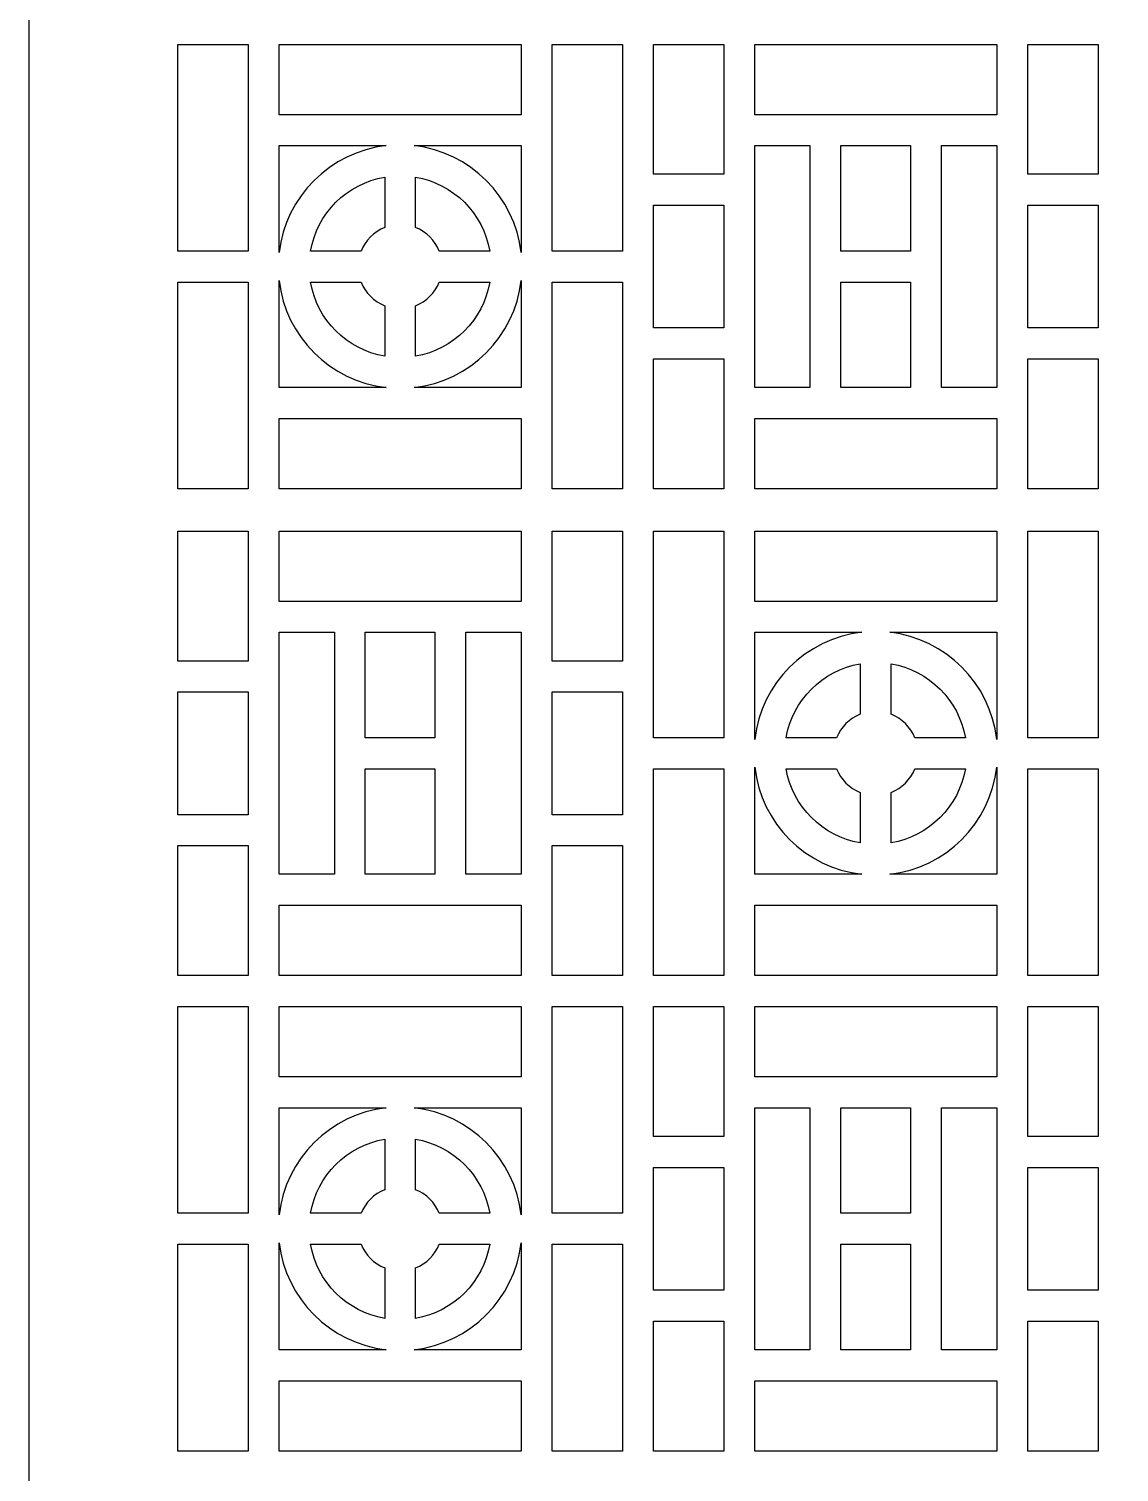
# Model space of a CAD drawing. Header units: centimetres. Extents: x -27.5 to -15.8, y -2.4 to 9.5.
# Drawn here: x -27.5 to -24.695, y 0.447 to 4.161 of the extents above; entities that cross this region are included whole.
import ezdxf

# ---------------------------------------------------------------- set-up
doc = ezdxf.new("R2010")
doc.units = ezdxf.units.CM
doc.header["$MEASUREMENT"] = 0
doc.layers.add('layer 1', color=7, linetype='Continuous')

msp = doc.modelspace()

# ---------------------------------------------------------------- linework, layer by layer
at = {"layer": 'layer 1', "color": 250}
for points, knots in [([(-27.5, 9.5), (-27.5, 9.5), (-21.89033, 9.5), (-21.89033, 9.5), (-21.89033, 9.5), (-21.89033, 9.5), (-21.89033, -2.40224), (-21.89033, -2.40224), (-21.89033, -2.40224), (-21.89033, -2.40224), (-27.5, -2.40224), (-27.5, -2.40224), (-27.5, -2.40224), (-27.5, -2.40224), (-27.5, 9.5), (-27.5, 9.5)], [0, 0, 0, 0, 0.2, 0.2, 0.2, 0.2, 0.4, 0.4, 0.4, 0.4, 0.6, 0.6, 0.6, 0.6, 1, 1, 1, 1]), ([(-27.11673, 3.58868), (-27.11673, 3.58868), (-26.93579, 3.58868), (-26.93579, 3.58868), (-26.93579, 3.58868), (-26.93579, 3.58868), (-26.93579, 4.12076), (-26.93579, 4.12076), (-26.93579, 4.12076), (-26.93579, 4.12076), (-27.11673, 4.12076), (-27.11673, 4.12076), (-27.11673, 4.12076), (-27.11673, 4.12076), (-27.11673, 3.58868), (-27.11673, 3.58868)], [0, 0, 0, 0, 0.2, 0.2, 0.2, 0.2, 0.4, 0.4, 0.4, 0.4, 0.6, 0.6, 0.6, 0.6, 1, 1, 1, 1]), ([(-26.8562, 3.93982), (-26.8562, 3.93982), (-26.23353, 3.93982), (-26.23353, 3.93982), (-26.23353, 3.93982), (-26.23353, 3.93982), (-26.23353, 4.12076), (-26.23353, 4.12076), (-26.23353, 4.12076), (-26.23353, 4.12076), (-26.8562, 4.12076), (-26.8562, 4.12076), (-26.8562, 4.12076), (-26.8562, 4.12076), (-26.8562, 3.93982), (-26.8562, 3.93982)], [0, 0, 0, 0, 0.2, 0.2, 0.2, 0.2, 0.4, 0.4, 0.4, 0.4, 0.6, 0.6, 0.6, 0.6, 1, 1, 1, 1]), ([(-26.15393, 3.58868), (-26.15393, 3.58868), (-25.97299, 3.58868), (-25.97299, 3.58868), (-25.97299, 3.58868), (-25.97299, 3.58868), (-25.97299, 4.12076), (-25.97299, 4.12076), (-25.97299, 4.12076), (-25.97299, 4.12076), (-26.15393, 4.12076), (-26.15393, 4.12076), (-26.15393, 4.12076), (-26.15393, 4.12076), (-26.15393, 3.58868), (-26.15393, 3.58868)], [0, 0, 0, 0, 0.2, 0.2, 0.2, 0.2, 0.4, 0.4, 0.4, 0.4, 0.6, 0.6, 0.6, 0.6, 1, 1, 1, 1]), ([(-25.89324, 3.78636), (-25.89324, 3.78636), (-25.7123, 3.78636), (-25.7123, 3.78636), (-25.7123, 3.78636), (-25.7123, 3.78636), (-25.7123, 4.12076), (-25.7123, 4.12076), (-25.7123, 4.12076), (-25.7123, 4.12076), (-25.89324, 4.12076), (-25.89324, 4.12076), (-25.89324, 4.12076), (-25.89324, 4.12076), (-25.89324, 3.78636), (-25.89324, 3.78636)], [0, 0, 0, 0, 0.2, 0.2, 0.2, 0.2, 0.4, 0.4, 0.4, 0.4, 0.6, 0.6, 0.6, 0.6, 1, 1, 1, 1]), ([(-25.63271, 3.93982), (-25.63271, 3.93982), (-25.01004, 3.93982), (-25.01004, 3.93982), (-25.01004, 3.93982), (-25.01004, 3.93982), (-25.01004, 4.12076), (-25.01004, 4.12076), (-25.01004, 4.12076), (-25.01004, 4.12076), (-25.63271, 4.12076), (-25.63271, 4.12076), (-25.63271, 4.12076), (-25.63271, 4.12076), (-25.63271, 3.93982), (-25.63271, 3.93982)], [0, 0, 0, 0, 0.2, 0.2, 0.2, 0.2, 0.4, 0.4, 0.4, 0.4, 0.6, 0.6, 0.6, 0.6, 1, 1, 1, 1]), ([(-24.93044, 3.78636), (-24.93044, 3.78636), (-24.7495, 3.78636), (-24.7495, 3.78636), (-24.7495, 3.78636), (-24.7495, 3.78636), (-24.7495, 4.12076), (-24.7495, 4.12076), (-24.7495, 4.12076), (-24.7495, 4.12076), (-24.93044, 4.12076), (-24.93044, 4.12076), (-24.93044, 4.12076), (-24.93044, 4.12076), (-24.93044, 3.78636), (-24.93044, 3.78636)], [0, 0, 0, 0, 0.2, 0.2, 0.2, 0.2, 0.4, 0.4, 0.4, 0.4, 0.6, 0.6, 0.6, 0.6, 1, 1, 1, 1]), ([(-26.8562, 3.5848), (-26.83971, 3.72915), (-26.72513, 3.84373), (-26.58079, 3.86022), (-26.58079, 3.86022), (-26.58079, 3.86022), (-26.8562, 3.86022), (-26.8562, 3.86022), (-26.8562, 3.86022), (-26.8562, 3.86022), (-26.8562, 3.5848), (-26.8562, 3.5848)], [0, 0, 0, 0, 0.25, 0.25, 0.25, 0.25, 0.5, 0.5, 0.5, 0.5, 1, 1, 1, 1]), ([(-26.50894, 3.86022), (-26.36459, 3.84373), (-26.25001, 3.72915), (-26.23352, 3.5848), (-26.23352, 3.5848), (-26.23352, 3.5848), (-26.23352, 3.86022), (-26.23352, 3.86022), (-26.23352, 3.86022), (-26.23352, 3.86022), (-26.50894, 3.86022), (-26.50894, 3.86022)], [0, 0, 0, 0, 0.25, 0.25, 0.25, 0.25, 0.5, 0.5, 0.5, 0.5, 1, 1, 1, 1]), ([(-25.49056, 3.23755), (-25.49056, 3.23755), (-25.49056, 3.86022), (-25.49056, 3.86022), (-25.49056, 3.86022), (-25.49056, 3.86022), (-25.63271, 3.86022), (-25.63271, 3.86022), (-25.63271, 3.86022), (-25.63271, 3.86022), (-25.63271, 3.23755), (-25.63271, 3.23755), (-25.63271, 3.23755), (-25.63271, 3.23755), (-25.49056, 3.23755), (-25.49056, 3.23755)], [0, 0, 0, 0, 0.2, 0.2, 0.2, 0.2, 0.4, 0.4, 0.4, 0.4, 0.6, 0.6, 0.6, 0.6, 1, 1, 1, 1]), ([(-25.41097, 3.58868), (-25.41097, 3.58868), (-25.23177, 3.58868), (-25.23177, 3.58868), (-25.23177, 3.58868), (-25.23177, 3.58868), (-25.23177, 3.86022), (-25.23177, 3.86022), (-25.23177, 3.86022), (-25.23177, 3.86022), (-25.41097, 3.86022), (-25.41097, 3.86022), (-25.41097, 3.86022), (-25.41097, 3.86022), (-25.41097, 3.58868), (-25.41097, 3.58868)], [0, 0, 0, 0, 0.2, 0.2, 0.2, 0.2, 0.4, 0.4, 0.4, 0.4, 0.6, 0.6, 0.6, 0.6, 1, 1, 1, 1]), ([(-25.15217, 3.86022), (-25.15217, 3.86022), (-25.15217, 3.23755), (-25.15217, 3.23755), (-25.15217, 3.23755), (-25.15217, 3.23755), (-25.01003, 3.23755), (-25.01003, 3.23755), (-25.01003, 3.23755), (-25.01003, 3.23755), (-25.01003, 3.86022), (-25.01003, 3.86022), (-25.01003, 3.86022), (-25.01003, 3.86022), (-25.15217, 3.86022), (-25.15217, 3.86022)], [0, 0, 0, 0, 0.2, 0.2, 0.2, 0.2, 0.4, 0.4, 0.4, 0.4, 0.6, 0.6, 0.6, 0.6, 1, 1, 1, 1]), ([(-26.64546, 3.58868), (-26.63448, 3.6164), (-26.61238, 3.63851), (-26.58466, 3.64948), (-26.58466, 3.64948), (-26.58466, 3.64948), (-26.58466, 3.77944), (-26.58466, 3.77944), (-26.58466, 3.77944), (-26.68195, 3.76276), (-26.75874, 3.68598), (-26.77542, 3.58868), (-26.77542, 3.58868), (-26.77542, 3.58868), (-26.64546, 3.58868), (-26.64546, 3.58868)], [0, 0, 0, 0, 0.2, 0.2, 0.2, 0.2, 0.4, 0.4, 0.4, 0.4, 0.6, 0.6, 0.6, 0.6, 1, 1, 1, 1]), ([(-26.50506, 3.64948), (-26.47734, 3.63851), (-26.45524, 3.6164), (-26.44426, 3.58868), (-26.44426, 3.58868), (-26.44426, 3.58868), (-26.3143, 3.58868), (-26.3143, 3.58868), (-26.3143, 3.58868), (-26.33098, 3.68598), (-26.40777, 3.76276), (-26.50506, 3.77944), (-26.50506, 3.77944), (-26.50506, 3.77944), (-26.50506, 3.64948), (-26.50506, 3.64948)], [0, 0, 0, 0, 0.2, 0.2, 0.2, 0.2, 0.4, 0.4, 0.4, 0.4, 0.6, 0.6, 0.6, 0.6, 1, 1, 1, 1]), ([(-25.89324, 3.391), (-25.89324, 3.391), (-25.7123, 3.391), (-25.7123, 3.391), (-25.7123, 3.391), (-25.7123, 3.391), (-25.7123, 3.70677), (-25.7123, 3.70677), (-25.7123, 3.70677), (-25.7123, 3.70677), (-25.89324, 3.70676), (-25.89324, 3.70676), (-25.89324, 3.70676), (-25.89324, 3.70676), (-25.89324, 3.391), (-25.89324, 3.391)], [0, 0, 0, 0, 0.2, 0.2, 0.2, 0.2, 0.4, 0.4, 0.4, 0.4, 0.6, 0.6, 0.6, 0.6, 1, 1, 1, 1]), ([(-24.93044, 3.391), (-24.93044, 3.391), (-24.7495, 3.391), (-24.7495, 3.391), (-24.7495, 3.391), (-24.7495, 3.391), (-24.7495, 3.70677), (-24.7495, 3.70677), (-24.7495, 3.70677), (-24.7495, 3.70677), (-24.93044, 3.70676), (-24.93044, 3.70676), (-24.93044, 3.70676), (-24.93044, 3.70676), (-24.93044, 3.391), (-24.93044, 3.391)], [0, 0, 0, 0, 0.2, 0.2, 0.2, 0.2, 0.4, 0.4, 0.4, 0.4, 0.6, 0.6, 0.6, 0.6, 1, 1, 1, 1]), ([(-26.93579, 3.50909), (-26.93579, 3.50909), (-27.11673, 3.50908), (-27.11673, 3.50908), (-27.11673, 3.50908), (-27.11673, 3.50908), (-27.11673, 2.97701), (-27.11673, 2.97701), (-27.11673, 2.97701), (-27.11673, 2.97701), (-26.93579, 2.97701), (-26.93579, 2.97701), (-26.93579, 2.97701), (-26.93579, 2.97701), (-26.93579, 3.50909), (-26.93579, 3.50909)], [0, 0, 0, 0, 0.2, 0.2, 0.2, 0.2, 0.4, 0.4, 0.4, 0.4, 0.6, 0.6, 0.6, 0.6, 1, 1, 1, 1]), ([(-26.58078, 3.23755), (-26.72513, 3.25403), (-26.83971, 3.36861), (-26.8562, 3.51296), (-26.8562, 3.51296), (-26.8562, 3.51296), (-26.8562, 3.23755), (-26.8562, 3.23755), (-26.8562, 3.23755), (-26.8562, 3.23755), (-26.58078, 3.23755), (-26.58078, 3.23755)], [0, 0, 0, 0, 0.25, 0.25, 0.25, 0.25, 0.5, 0.5, 0.5, 0.5, 1, 1, 1, 1]), ([(-26.58466, 3.44828), (-26.61238, 3.45926), (-26.63448, 3.48137), (-26.64546, 3.50908), (-26.64546, 3.50908), (-26.64546, 3.50908), (-26.77542, 3.50908), (-26.77542, 3.50908), (-26.77542, 3.50908), (-26.75874, 3.41179), (-26.68195, 3.33501), (-26.58466, 3.31832), (-26.58466, 3.31832), (-26.58466, 3.31832), (-26.58466, 3.44828), (-26.58466, 3.44828)], [0, 0, 0, 0, 0.2, 0.2, 0.2, 0.2, 0.4, 0.4, 0.4, 0.4, 0.6, 0.6, 0.6, 0.6, 1, 1, 1, 1]), ([(-26.23352, 3.51297), (-26.25001, 3.36862), (-26.36459, 3.25403), (-26.50894, 3.23755), (-26.50894, 3.23755), (-26.50894, 3.23755), (-26.23352, 3.23755), (-26.23352, 3.23755), (-26.23352, 3.23755), (-26.23352, 3.23755), (-26.23352, 3.51297), (-26.23352, 3.51297)], [0, 0, 0, 0, 0.25, 0.25, 0.25, 0.25, 0.5, 0.5, 0.5, 0.5, 1, 1, 1, 1]), ([(-26.44426, 3.50908), (-26.45524, 3.48137), (-26.47734, 3.45926), (-26.50506, 3.44828), (-26.50506, 3.44828), (-26.50506, 3.44828), (-26.50506, 3.31832), (-26.50506, 3.31832), (-26.50506, 3.31832), (-26.40777, 3.33501), (-26.33098, 3.41179), (-26.3143, 3.50908), (-26.3143, 3.50908), (-26.3143, 3.50908), (-26.44426, 3.50908), (-26.44426, 3.50908)], [0, 0, 0, 0, 0.2, 0.2, 0.2, 0.2, 0.4, 0.4, 0.4, 0.4, 0.6, 0.6, 0.6, 0.6, 1, 1, 1, 1]), ([(-25.97299, 3.50909), (-25.97299, 3.50909), (-26.15393, 3.50908), (-26.15393, 3.50908), (-26.15393, 3.50908), (-26.15393, 3.50908), (-26.15393, 2.97701), (-26.15393, 2.97701), (-26.15393, 2.97701), (-26.15393, 2.97701), (-25.97299, 2.97701), (-25.97299, 2.97701), (-25.97299, 2.97701), (-25.97299, 2.97701), (-25.97299, 3.50909), (-25.97299, 3.50909)], [0, 0, 0, 0, 0.2, 0.2, 0.2, 0.2, 0.4, 0.4, 0.4, 0.4, 0.6, 0.6, 0.6, 0.6, 1, 1, 1, 1]), ([(-25.23177, 3.50909), (-25.23177, 3.50909), (-25.41097, 3.50908), (-25.41097, 3.50908), (-25.41097, 3.50908), (-25.41097, 3.50908), (-25.41097, 3.23755), (-25.41097, 3.23755), (-25.41097, 3.23755), (-25.41097, 3.23755), (-25.23177, 3.23755), (-25.23177, 3.23755), (-25.23177, 3.23755), (-25.23177, 3.23755), (-25.23177, 3.50909), (-25.23177, 3.50909)], [0, 0, 0, 0, 0.2, 0.2, 0.2, 0.2, 0.4, 0.4, 0.4, 0.4, 0.6, 0.6, 0.6, 0.6, 1, 1, 1, 1]), ([(-25.7123, 3.31141), (-25.7123, 3.31141), (-25.89324, 3.3114), (-25.89324, 3.3114), (-25.89324, 3.3114), (-25.89324, 3.3114), (-25.89324, 2.97701), (-25.89324, 2.97701), (-25.89324, 2.97701), (-25.89324, 2.97701), (-25.7123, 2.97701), (-25.7123, 2.97701), (-25.7123, 2.97701), (-25.7123, 2.97701), (-25.7123, 3.31141), (-25.7123, 3.31141)], [0, 0, 0, 0, 0.2, 0.2, 0.2, 0.2, 0.4, 0.4, 0.4, 0.4, 0.6, 0.6, 0.6, 0.6, 1, 1, 1, 1]), ([(-24.7495, 3.31141), (-24.7495, 3.31141), (-24.93044, 3.3114), (-24.93044, 3.3114), (-24.93044, 3.3114), (-24.93044, 3.3114), (-24.93044, 2.97701), (-24.93044, 2.97701), (-24.93044, 2.97701), (-24.93044, 2.97701), (-24.7495, 2.97701), (-24.7495, 2.97701), (-24.7495, 2.97701), (-24.7495, 2.97701), (-24.7495, 3.31141), (-24.7495, 3.31141)], [0, 0, 0, 0, 0.2, 0.2, 0.2, 0.2, 0.4, 0.4, 0.4, 0.4, 0.6, 0.6, 0.6, 0.6, 1, 1, 1, 1]), ([(-26.23352, 3.15795), (-26.23352, 3.15795), (-26.8562, 3.15795), (-26.8562, 3.15795), (-26.8562, 3.15795), (-26.8562, 3.15795), (-26.8562, 2.97701), (-26.8562, 2.97701), (-26.8562, 2.97701), (-26.8562, 2.97701), (-26.23352, 2.97701), (-26.23352, 2.97701), (-26.23352, 2.97701), (-26.23352, 2.97701), (-26.23352, 3.15795), (-26.23352, 3.15795)], [0, 0, 0, 0, 0.2, 0.2, 0.2, 0.2, 0.4, 0.4, 0.4, 0.4, 0.6, 0.6, 0.6, 0.6, 1, 1, 1, 1]), ([(-25.01003, 3.15795), (-25.01003, 3.15795), (-25.63271, 3.15795), (-25.63271, 3.15795), (-25.63271, 3.15795), (-25.63271, 3.15795), (-25.63271, 2.97701), (-25.63271, 2.97701), (-25.63271, 2.97701), (-25.63271, 2.97701), (-25.01003, 2.97701), (-25.01003, 2.97701), (-25.01003, 2.97701), (-25.01003, 2.97701), (-25.01003, 3.15795), (-25.01003, 3.15795)], [0, 0, 0, 0, 0.2, 0.2, 0.2, 0.2, 0.4, 0.4, 0.4, 0.4, 0.6, 0.6, 0.6, 0.6, 1, 1, 1, 1]), ([(-27.11673, 2.53395), (-27.11673, 2.53395), (-26.93579, 2.53396), (-26.93579, 2.53396), (-26.93579, 2.53396), (-26.93579, 2.53396), (-26.93579, 2.86835), (-26.93579, 2.86835), (-26.93579, 2.86835), (-26.93579, 2.86835), (-27.11673, 2.86835), (-27.11673, 2.86835), (-27.11673, 2.86835), (-27.11673, 2.86835), (-27.11673, 2.53395), (-27.11673, 2.53395)], [0, 0, 0, 0, 0.2, 0.2, 0.2, 0.2, 0.4, 0.4, 0.4, 0.4, 0.6, 0.6, 0.6, 0.6, 1, 1, 1, 1]), ([(-26.8562, 2.68741), (-26.8562, 2.68741), (-26.23353, 2.68741), (-26.23353, 2.68741), (-26.23353, 2.68741), (-26.23353, 2.68741), (-26.23353, 2.86835), (-26.23353, 2.86835), (-26.23353, 2.86835), (-26.23353, 2.86835), (-26.8562, 2.86835), (-26.8562, 2.86835), (-26.8562, 2.86835), (-26.8562, 2.86835), (-26.8562, 2.68741), (-26.8562, 2.68741)], [0, 0, 0, 0, 0.2, 0.2, 0.2, 0.2, 0.4, 0.4, 0.4, 0.4, 0.6, 0.6, 0.6, 0.6, 1, 1, 1, 1]), ([(-26.15393, 2.53395), (-26.15393, 2.53395), (-25.97299, 2.53396), (-25.97299, 2.53396), (-25.97299, 2.53396), (-25.97299, 2.53396), (-25.97299, 2.86835), (-25.97299, 2.86835), (-25.97299, 2.86835), (-25.97299, 2.86835), (-26.15393, 2.86835), (-26.15393, 2.86835), (-26.15393, 2.86835), (-26.15393, 2.86835), (-26.15393, 2.53395), (-26.15393, 2.53395)], [0, 0, 0, 0, 0.2, 0.2, 0.2, 0.2, 0.4, 0.4, 0.4, 0.4, 0.6, 0.6, 0.6, 0.6, 1, 1, 1, 1]), ([(-25.89324, 2.33627), (-25.89324, 2.33627), (-25.7123, 2.33627), (-25.7123, 2.33627), (-25.7123, 2.33627), (-25.7123, 2.33627), (-25.7123, 2.86835), (-25.7123, 2.86835), (-25.7123, 2.86835), (-25.7123, 2.86835), (-25.89324, 2.86835), (-25.89324, 2.86835), (-25.89324, 2.86835), (-25.89324, 2.86835), (-25.89324, 2.33627), (-25.89324, 2.33627)], [0, 0, 0, 0, 0.2, 0.2, 0.2, 0.2, 0.4, 0.4, 0.4, 0.4, 0.6, 0.6, 0.6, 0.6, 1, 1, 1, 1]), ([(-25.63271, 2.68741), (-25.63271, 2.68741), (-25.01004, 2.68741), (-25.01004, 2.68741), (-25.01004, 2.68741), (-25.01004, 2.68741), (-25.01004, 2.86835), (-25.01004, 2.86835), (-25.01004, 2.86835), (-25.01004, 2.86835), (-25.63271, 2.86835), (-25.63271, 2.86835), (-25.63271, 2.86835), (-25.63271, 2.86835), (-25.63271, 2.68741), (-25.63271, 2.68741)], [0, 0, 0, 0, 0.2, 0.2, 0.2, 0.2, 0.4, 0.4, 0.4, 0.4, 0.6, 0.6, 0.6, 0.6, 1, 1, 1, 1]), ([(-24.93044, 2.33627), (-24.93044, 2.33627), (-24.7495, 2.33627), (-24.7495, 2.33627), (-24.7495, 2.33627), (-24.7495, 2.33627), (-24.7495, 2.86835), (-24.7495, 2.86835), (-24.7495, 2.86835), (-24.7495, 2.86835), (-24.93044, 2.86835), (-24.93044, 2.86835), (-24.93044, 2.86835), (-24.93044, 2.86835), (-24.93044, 2.33627), (-24.93044, 2.33627)], [0, 0, 0, 0, 0.2, 0.2, 0.2, 0.2, 0.4, 0.4, 0.4, 0.4, 0.6, 0.6, 0.6, 0.6, 1, 1, 1, 1]), ([(-26.71405, 1.98514), (-26.71405, 1.98514), (-26.71405, 2.60781), (-26.71405, 2.60781), (-26.71405, 2.60781), (-26.71405, 2.60781), (-26.8562, 2.60781), (-26.8562, 2.60781), (-26.8562, 2.60781), (-26.8562, 2.60781), (-26.8562, 1.98514), (-26.8562, 1.98514), (-26.8562, 1.98514), (-26.8562, 1.98514), (-26.71405, 1.98514), (-26.71405, 1.98514)], [0, 0, 0, 0, 0.2, 0.2, 0.2, 0.2, 0.4, 0.4, 0.4, 0.4, 0.6, 0.6, 0.6, 0.6, 1, 1, 1, 1]), ([(-26.63446, 2.33627), (-26.63446, 2.33627), (-26.45526, 2.33627), (-26.45526, 2.33627), (-26.45526, 2.33627), (-26.45526, 2.33627), (-26.45526, 2.60781), (-26.45526, 2.60781), (-26.45526, 2.60781), (-26.45526, 2.60781), (-26.63446, 2.60781), (-26.63446, 2.60781), (-26.63446, 2.60781), (-26.63446, 2.60781), (-26.63446, 2.33627), (-26.63446, 2.33627)], [0, 0, 0, 0, 0.2, 0.2, 0.2, 0.2, 0.4, 0.4, 0.4, 0.4, 0.6, 0.6, 0.6, 0.6, 1, 1, 1, 1]), ([(-26.37567, 2.60781), (-26.37567, 2.60781), (-26.37566, 1.98514), (-26.37566, 1.98514), (-26.37566, 1.98514), (-26.37566, 1.98514), (-26.23352, 1.98514), (-26.23352, 1.98514), (-26.23352, 1.98514), (-26.23352, 1.98514), (-26.23352, 2.60781), (-26.23352, 2.60781), (-26.23352, 2.60781), (-26.23352, 2.60781), (-26.37567, 2.60781), (-26.37567, 2.60781)], [0, 0, 0, 0, 0.2, 0.2, 0.2, 0.2, 0.4, 0.4, 0.4, 0.4, 0.6, 0.6, 0.6, 0.6, 1, 1, 1, 1]), ([(-25.63271, 2.3324), (-25.61622, 2.47674), (-25.50164, 2.59133), (-25.3573, 2.60781), (-25.3573, 2.60781), (-25.3573, 2.60781), (-25.63271, 2.60781), (-25.63271, 2.60781), (-25.63271, 2.60781), (-25.63271, 2.60781), (-25.63271, 2.3324), (-25.63271, 2.3324)], [0, 0, 0, 0, 0.25, 0.25, 0.25, 0.25, 0.5, 0.5, 0.5, 0.5, 1, 1, 1, 1]), ([(-25.28545, 2.60781), (-25.1411, 2.59132), (-25.02651, 2.47674), (-25.01003, 2.33239), (-25.01003, 2.33239), (-25.01003, 2.33239), (-25.01003, 2.60781), (-25.01003, 2.60781), (-25.01003, 2.60781), (-25.01003, 2.60781), (-25.28545, 2.60781), (-25.28545, 2.60781)], [0, 0, 0, 0, 0.25, 0.25, 0.25, 0.25, 0.5, 0.5, 0.5, 0.5, 1, 1, 1, 1]), ([(-25.42197, 2.33627), (-25.41099, 2.36399), (-25.38889, 2.3861), (-25.36117, 2.39708), (-25.36117, 2.39708), (-25.36117, 2.39708), (-25.36117, 2.52704), (-25.36117, 2.52704), (-25.36117, 2.52704), (-25.45846, 2.51035), (-25.53525, 2.43357), (-25.55193, 2.33627), (-25.55193, 2.33627), (-25.55193, 2.33627), (-25.42197, 2.33627), (-25.42197, 2.33627)], [0, 0, 0, 0, 0.2, 0.2, 0.2, 0.2, 0.4, 0.4, 0.4, 0.4, 0.6, 0.6, 0.6, 0.6, 1, 1, 1, 1]), ([(-25.28157, 2.39708), (-25.25385, 2.3861), (-25.23175, 2.36399), (-25.22077, 2.33627), (-25.22077, 2.33627), (-25.22077, 2.33627), (-25.09081, 2.33627), (-25.09081, 2.33627), (-25.09081, 2.33627), (-25.10749, 2.43357), (-25.18428, 2.51035), (-25.28157, 2.52704), (-25.28157, 2.52704), (-25.28157, 2.52704), (-25.28157, 2.39708), (-25.28157, 2.39708)], [0, 0, 0, 0, 0.2, 0.2, 0.2, 0.2, 0.4, 0.4, 0.4, 0.4, 0.6, 0.6, 0.6, 0.6, 1, 1, 1, 1]), ([(-27.11673, 2.13859), (-27.11673, 2.13859), (-26.93579, 2.13859), (-26.93579, 2.13859), (-26.93579, 2.13859), (-26.93579, 2.13859), (-26.93579, 2.45436), (-26.93579, 2.45436), (-26.93579, 2.45436), (-26.93579, 2.45436), (-27.11673, 2.45436), (-27.11673, 2.45436), (-27.11673, 2.45436), (-27.11673, 2.45436), (-27.11673, 2.13859), (-27.11673, 2.13859)], [0, 0, 0, 0, 0.2, 0.2, 0.2, 0.2, 0.4, 0.4, 0.4, 0.4, 0.6, 0.6, 0.6, 0.6, 1, 1, 1, 1]), ([(-26.15393, 2.13859), (-26.15393, 2.13859), (-25.97299, 2.13859), (-25.97299, 2.13859), (-25.97299, 2.13859), (-25.97299, 2.13859), (-25.97299, 2.45436), (-25.97299, 2.45436), (-25.97299, 2.45436), (-25.97299, 2.45436), (-26.15393, 2.45436), (-26.15393, 2.45436), (-26.15393, 2.45436), (-26.15393, 2.45436), (-26.15393, 2.13859), (-26.15393, 2.13859)], [0, 0, 0, 0, 0.2, 0.2, 0.2, 0.2, 0.4, 0.4, 0.4, 0.4, 0.6, 0.6, 0.6, 0.6, 1, 1, 1, 1]), ([(-26.45526, 2.25668), (-26.45526, 2.25668), (-26.63446, 2.25668), (-26.63446, 2.25668), (-26.63446, 2.25668), (-26.63446, 2.25668), (-26.63446, 1.98514), (-26.63446, 1.98514), (-26.63446, 1.98514), (-26.63446, 1.98514), (-26.45526, 1.98514), (-26.45526, 1.98514), (-26.45526, 1.98514), (-26.45526, 1.98514), (-26.45526, 2.25668), (-26.45526, 2.25668)], [0, 0, 0, 0, 0.2, 0.2, 0.2, 0.2, 0.4, 0.4, 0.4, 0.4, 0.6, 0.6, 0.6, 0.6, 1, 1, 1, 1]), ([(-25.7123, 2.25668), (-25.7123, 2.25668), (-25.89324, 2.25667), (-25.89324, 2.25667), (-25.89324, 2.25667), (-25.89324, 2.25667), (-25.89324, 1.7246), (-25.89324, 1.7246), (-25.89324, 1.7246), (-25.89324, 1.7246), (-25.7123, 1.7246), (-25.7123, 1.7246), (-25.7123, 1.7246), (-25.7123, 1.7246), (-25.7123, 2.25668), (-25.7123, 2.25668)], [0, 0, 0, 0, 0.2, 0.2, 0.2, 0.2, 0.4, 0.4, 0.4, 0.4, 0.6, 0.6, 0.6, 0.6, 1, 1, 1, 1]), ([(-25.35729, 1.98514), (-25.50164, 2.00162), (-25.61622, 2.11621), (-25.63271, 2.26056), (-25.63271, 2.26056), (-25.63271, 2.26056), (-25.63271, 1.98514), (-25.63271, 1.98514), (-25.63271, 1.98514), (-25.63271, 1.98514), (-25.35729, 1.98514), (-25.35729, 1.98514)], [0, 0, 0, 0, 0.25, 0.25, 0.25, 0.25, 0.5, 0.5, 0.5, 0.5, 1, 1, 1, 1]), ([(-25.36117, 2.19588), (-25.38889, 2.20685), (-25.41099, 2.22896), (-25.42197, 2.25668), (-25.42197, 2.25668), (-25.42197, 2.25668), (-25.55193, 2.25668), (-25.55193, 2.25668), (-25.55193, 2.25668), (-25.53525, 2.15938), (-25.45846, 2.0826), (-25.36117, 2.06591), (-25.36117, 2.06591), (-25.36117, 2.06591), (-25.36117, 2.19588), (-25.36117, 2.19588)], [0, 0, 0, 0, 0.2, 0.2, 0.2, 0.2, 0.4, 0.4, 0.4, 0.4, 0.6, 0.6, 0.6, 0.6, 1, 1, 1, 1]), ([(-25.01003, 2.26056), (-25.02652, 2.11621), (-25.1411, 2.00162), (-25.28545, 1.98514), (-25.28545, 1.98514), (-25.28545, 1.98514), (-25.01003, 1.98514), (-25.01003, 1.98514), (-25.01003, 1.98514), (-25.01003, 1.98514), (-25.01003, 2.26056), (-25.01003, 2.26056)], [0, 0, 0, 0, 0.25, 0.25, 0.25, 0.25, 0.5, 0.5, 0.5, 0.5, 1, 1, 1, 1]), ([(-25.22077, 2.25668), (-25.23175, 2.22896), (-25.25385, 2.20685), (-25.28157, 2.19588), (-25.28157, 2.19588), (-25.28157, 2.19588), (-25.28157, 2.06591), (-25.28157, 2.06591), (-25.28157, 2.06591), (-25.18428, 2.0826), (-25.10749, 2.15938), (-25.09081, 2.25668), (-25.09081, 2.25668), (-25.09081, 2.25668), (-25.22077, 2.25668), (-25.22077, 2.25668)], [0, 0, 0, 0, 0.2, 0.2, 0.2, 0.2, 0.4, 0.4, 0.4, 0.4, 0.6, 0.6, 0.6, 0.6, 1, 1, 1, 1]), ([(-24.7495, 2.25668), (-24.7495, 2.25668), (-24.93044, 2.25667), (-24.93044, 2.25667), (-24.93044, 2.25667), (-24.93044, 2.25667), (-24.93044, 1.7246), (-24.93044, 1.7246), (-24.93044, 1.7246), (-24.93044, 1.7246), (-24.7495, 1.7246), (-24.7495, 1.7246), (-24.7495, 1.7246), (-24.7495, 1.7246), (-24.7495, 2.25668), (-24.7495, 2.25668)], [0, 0, 0, 0, 0.2, 0.2, 0.2, 0.2, 0.4, 0.4, 0.4, 0.4, 0.6, 0.6, 0.6, 0.6, 1, 1, 1, 1]), ([(-26.93579, 2.059), (-26.93579, 2.059), (-27.11673, 2.05899), (-27.11673, 2.05899), (-27.11673, 2.05899), (-27.11673, 2.05899), (-27.11673, 1.7246), (-27.11673, 1.7246), (-27.11673, 1.7246), (-27.11673, 1.7246), (-26.93579, 1.7246), (-26.93579, 1.7246), (-26.93579, 1.7246), (-26.93579, 1.7246), (-26.93579, 2.059), (-26.93579, 2.059)], [0, 0, 0, 0, 0.2, 0.2, 0.2, 0.2, 0.4, 0.4, 0.4, 0.4, 0.6, 0.6, 0.6, 0.6, 1, 1, 1, 1]), ([(-25.97299, 2.059), (-25.97299, 2.059), (-26.15393, 2.05899), (-26.15393, 2.05899), (-26.15393, 2.05899), (-26.15393, 2.05899), (-26.15393, 1.7246), (-26.15393, 1.7246), (-26.15393, 1.7246), (-26.15393, 1.7246), (-25.97299, 1.7246), (-25.97299, 1.7246), (-25.97299, 1.7246), (-25.97299, 1.7246), (-25.97299, 2.059), (-25.97299, 2.059)], [0, 0, 0, 0, 0.2, 0.2, 0.2, 0.2, 0.4, 0.4, 0.4, 0.4, 0.6, 0.6, 0.6, 0.6, 1, 1, 1, 1]), ([(-26.23352, 1.90554), (-26.23352, 1.90554), (-26.8562, 1.90554), (-26.8562, 1.90554), (-26.8562, 1.90554), (-26.8562, 1.90554), (-26.8562, 1.7246), (-26.8562, 1.7246), (-26.8562, 1.7246), (-26.8562, 1.7246), (-26.23352, 1.7246), (-26.23352, 1.7246), (-26.23352, 1.7246), (-26.23352, 1.7246), (-26.23352, 1.90554), (-26.23352, 1.90554)], [0, 0, 0, 0, 0.2, 0.2, 0.2, 0.2, 0.4, 0.4, 0.4, 0.4, 0.6, 0.6, 0.6, 0.6, 1, 1, 1, 1]), ([(-25.01003, 1.90554), (-25.01003, 1.90554), (-25.63271, 1.90554), (-25.63271, 1.90554), (-25.63271, 1.90554), (-25.63271, 1.90554), (-25.63271, 1.7246), (-25.63271, 1.7246), (-25.63271, 1.7246), (-25.63271, 1.7246), (-25.01003, 1.7246), (-25.01003, 1.7246), (-25.01003, 1.7246), (-25.01003, 1.7246), (-25.01003, 1.90554), (-25.01003, 1.90554)], [0, 0, 0, 0, 0.2, 0.2, 0.2, 0.2, 0.4, 0.4, 0.4, 0.4, 0.6, 0.6, 0.6, 0.6, 1, 1, 1, 1]), ([(-26.93579, 1.64486), (-26.93579, 1.64486), (-27.11673, 1.64486), (-27.11673, 1.64486), (-27.11673, 1.64486), (-27.11673, 1.64486), (-27.11673, 1.11278), (-27.11673, 1.11278), (-27.11673, 1.11278), (-27.11673, 1.11278), (-26.93579, 1.11278), (-26.93579, 1.11278), (-26.93579, 1.11278), (-26.93579, 1.11278), (-26.93579, 1.64486), (-26.93579, 1.64486)], [0, 0, 0, 0, 0.2, 0.2, 0.2, 0.2, 0.4, 0.4, 0.4, 0.4, 0.6, 0.6, 0.6, 0.6, 1, 1, 1, 1]), ([(-26.23353, 1.64486), (-26.23353, 1.64486), (-26.8562, 1.64486), (-26.8562, 1.64486), (-26.8562, 1.64486), (-26.8562, 1.64486), (-26.8562, 1.46392), (-26.8562, 1.46392), (-26.8562, 1.46392), (-26.8562, 1.46392), (-26.23352, 1.46392), (-26.23352, 1.46392), (-26.23352, 1.46392), (-26.23352, 1.46392), (-26.23353, 1.64486), (-26.23353, 1.64486)], [0, 0, 0, 0, 0.2, 0.2, 0.2, 0.2, 0.4, 0.4, 0.4, 0.4, 0.6, 0.6, 0.6, 0.6, 1, 1, 1, 1]), ([(-26.15393, 1.11278), (-26.15393, 1.11278), (-25.97299, 1.11278), (-25.97299, 1.11278), (-25.97299, 1.11278), (-25.97299, 1.11278), (-25.97299, 1.64486), (-25.97299, 1.64486), (-25.97299, 1.64486), (-25.97299, 1.64486), (-26.15393, 1.64486), (-26.15393, 1.64486), (-26.15393, 1.64486), (-26.15393, 1.64486), (-26.15393, 1.11278), (-26.15393, 1.11278)], [0, 0, 0, 0, 0.2, 0.2, 0.2, 0.2, 0.4, 0.4, 0.4, 0.4, 0.6, 0.6, 0.6, 0.6, 1, 1, 1, 1]), ([(-25.7123, 1.31047), (-25.7123, 1.31047), (-25.7123, 1.64486), (-25.7123, 1.64486), (-25.7123, 1.64486), (-25.7123, 1.64486), (-25.89324, 1.64486), (-25.89324, 1.64486), (-25.89324, 1.64486), (-25.89324, 1.64486), (-25.89324, 1.31046), (-25.89324, 1.31046), (-25.89324, 1.31046), (-25.89324, 1.31046), (-25.7123, 1.31047), (-25.7123, 1.31047)], [0, 0, 0, 0, 0.2, 0.2, 0.2, 0.2, 0.4, 0.4, 0.4, 0.4, 0.6, 0.6, 0.6, 0.6, 1, 1, 1, 1]), ([(-25.01003, 1.46392), (-25.01003, 1.46392), (-25.01004, 1.64486), (-25.01004, 1.64486), (-25.01004, 1.64486), (-25.01004, 1.64486), (-25.63271, 1.64486), (-25.63271, 1.64486), (-25.63271, 1.64486), (-25.63271, 1.64486), (-25.63271, 1.46392), (-25.63271, 1.46392), (-25.63271, 1.46392), (-25.63271, 1.46392), (-25.01003, 1.46392), (-25.01003, 1.46392)], [0, 0, 0, 0, 0.2, 0.2, 0.2, 0.2, 0.4, 0.4, 0.4, 0.4, 0.6, 0.6, 0.6, 0.6, 1, 1, 1, 1]), ([(-24.93044, 1.64486), (-24.93044, 1.64486), (-24.93044, 1.31046), (-24.93044, 1.31046), (-24.93044, 1.31046), (-24.93044, 1.31046), (-24.7495, 1.31047), (-24.7495, 1.31047), (-24.7495, 1.31047), (-24.7495, 1.31047), (-24.7495, 1.64486), (-24.7495, 1.64486), (-24.7495, 1.64486), (-24.7495, 1.64486), (-24.93044, 1.64486), (-24.93044, 1.64486)], [0, 0, 0, 0, 0.2, 0.2, 0.2, 0.2, 0.4, 0.4, 0.4, 0.4, 0.6, 0.6, 0.6, 0.6, 1, 1, 1, 1]), ([(-26.8562, 1.38432), (-26.8562, 1.38432), (-26.8562, 1.109), (-26.8562, 1.109), (-26.8562, 1.109), (-26.83967, 1.25331), (-26.7251, 1.36784), (-26.58079, 1.38432), (-26.58079, 1.38432), (-26.58079, 1.38432), (-26.8562, 1.38432), (-26.8562, 1.38432)], [0, 0, 0, 0, 0.25, 0.25, 0.25, 0.25, 0.5, 0.5, 0.5, 0.5, 1, 1, 1, 1]), ([(-26.23352, 1.38432), (-26.23352, 1.38432), (-26.50894, 1.38432), (-26.50894, 1.38432), (-26.50894, 1.38432), (-26.36463, 1.36784), (-26.25006, 1.25332), (-26.23352, 1.10903), (-26.23352, 1.10903), (-26.23352, 1.10903), (-26.23352, 1.38432), (-26.23352, 1.38432)], [0, 0, 0, 0, 0.25, 0.25, 0.25, 0.25, 0.5, 0.5, 0.5, 0.5, 1, 1, 1, 1]), ([(-25.63271, 1.38432), (-25.63271, 1.38432), (-25.63271, 0.76165), (-25.63271, 0.76165), (-25.63271, 0.76165), (-25.63271, 0.76165), (-25.49056, 0.76165), (-25.49056, 0.76165), (-25.49056, 0.76165), (-25.49056, 0.76165), (-25.49056, 1.38432), (-25.49056, 1.38432), (-25.49056, 1.38432), (-25.49056, 1.38432), (-25.63271, 1.38432), (-25.63271, 1.38432)], [0, 0, 0, 0, 0.2, 0.2, 0.2, 0.2, 0.4, 0.4, 0.4, 0.4, 0.6, 0.6, 0.6, 0.6, 1, 1, 1, 1]), ([(-25.41097, 1.11278), (-25.41097, 1.11278), (-25.23177, 1.11278), (-25.23177, 1.11278), (-25.23177, 1.11278), (-25.23177, 1.11278), (-25.23177, 1.38432), (-25.23177, 1.38432), (-25.23177, 1.38432), (-25.23177, 1.38432), (-25.41097, 1.38432), (-25.41097, 1.38432), (-25.41097, 1.38432), (-25.41097, 1.38432), (-25.41097, 1.11278), (-25.41097, 1.11278)], [0, 0, 0, 0, 0.2, 0.2, 0.2, 0.2, 0.4, 0.4, 0.4, 0.4, 0.6, 0.6, 0.6, 0.6, 1, 1, 1, 1]), ([(-25.01003, 0.76165), (-25.01003, 0.76165), (-25.01003, 1.38432), (-25.01003, 1.38432), (-25.01003, 1.38432), (-25.01003, 1.38432), (-25.15217, 1.38432), (-25.15217, 1.38432), (-25.15217, 1.38432), (-25.15217, 1.38432), (-25.15217, 0.76165), (-25.15217, 0.76165), (-25.15217, 0.76165), (-25.15217, 0.76165), (-25.01003, 0.76165), (-25.01003, 0.76165)], [0, 0, 0, 0, 0.2, 0.2, 0.2, 0.2, 0.4, 0.4, 0.4, 0.4, 0.6, 0.6, 0.6, 0.6, 1, 1, 1, 1]), ([(-26.64546, 1.11278), (-26.63448, 1.1405), (-26.61238, 1.16261), (-26.58466, 1.17359), (-26.58466, 1.17359), (-26.58466, 1.17359), (-26.58466, 1.30355), (-26.58466, 1.30355), (-26.58466, 1.30355), (-26.68195, 1.28686), (-26.75874, 1.21008), (-26.77542, 1.11278), (-26.77542, 1.11278), (-26.77542, 1.11278), (-26.64546, 1.11278), (-26.64546, 1.11278)], [0, 0, 0, 0, 0.2, 0.2, 0.2, 0.2, 0.4, 0.4, 0.4, 0.4, 0.6, 0.6, 0.6, 0.6, 1, 1, 1, 1]), ([(-26.50506, 1.17359), (-26.47734, 1.16261), (-26.45524, 1.1405), (-26.44426, 1.11278), (-26.44426, 1.11278), (-26.44426, 1.11278), (-26.3143, 1.11278), (-26.3143, 1.11278), (-26.3143, 1.11278), (-26.33098, 1.21008), (-26.40777, 1.28686), (-26.50506, 1.30355), (-26.50506, 1.30355), (-26.50506, 1.30355), (-26.50506, 1.17359), (-26.50506, 1.17359)], [0, 0, 0, 0, 0.2, 0.2, 0.2, 0.2, 0.4, 0.4, 0.4, 0.4, 0.6, 0.6, 0.6, 0.6, 1, 1, 1, 1]), ([(-25.7123, 0.91511), (-25.7123, 0.91511), (-25.7123, 1.23087), (-25.7123, 1.23087), (-25.7123, 1.23087), (-25.7123, 1.23087), (-25.89324, 1.23087), (-25.89324, 1.23087), (-25.89324, 1.23087), (-25.89324, 1.23087), (-25.89324, 0.9151), (-25.89324, 0.9151), (-25.89324, 0.9151), (-25.89324, 0.9151), (-25.7123, 0.91511), (-25.7123, 0.91511)], [0, 0, 0, 0, 0.2, 0.2, 0.2, 0.2, 0.4, 0.4, 0.4, 0.4, 0.6, 0.6, 0.6, 0.6, 1, 1, 1, 1]), ([(-24.93044, 1.23087), (-24.93044, 1.23087), (-24.93044, 0.9151), (-24.93044, 0.9151), (-24.93044, 0.9151), (-24.93044, 0.9151), (-24.7495, 0.91511), (-24.7495, 0.91511), (-24.7495, 0.91511), (-24.7495, 0.91511), (-24.7495, 1.23087), (-24.7495, 1.23087), (-24.7495, 1.23087), (-24.7495, 1.23087), (-24.93044, 1.23087), (-24.93044, 1.23087)], [0, 0, 0, 0, 0.2, 0.2, 0.2, 0.2, 0.4, 0.4, 0.4, 0.4, 0.6, 0.6, 0.6, 0.6, 1, 1, 1, 1]), ([(-26.93579, 1.03319), (-26.93579, 1.03319), (-27.11673, 1.03318), (-27.11673, 1.03318), (-27.11673, 1.03318), (-27.11673, 1.03318), (-27.11673, 0.50111), (-27.11673, 0.50111), (-27.11673, 0.50111), (-27.11673, 0.50111), (-26.93579, 0.50111), (-26.93579, 0.50111), (-26.93579, 0.50111), (-26.93579, 0.50111), (-26.93579, 1.03319), (-26.93579, 1.03319)], [0, 0, 0, 0, 0.2, 0.2, 0.2, 0.2, 0.4, 0.4, 0.4, 0.4, 0.6, 0.6, 0.6, 0.6, 1, 1, 1, 1]), ([(-26.8562, 1.03697), (-26.8562, 1.03697), (-26.8562, 0.76165), (-26.8562, 0.76165), (-26.8562, 0.76165), (-26.8562, 0.76165), (-26.58078, 0.76165), (-26.58078, 0.76165), (-26.58078, 0.76165), (-26.7251, 0.77813), (-26.83967, 0.89266), (-26.8562, 1.03697)], [0, 0, 0, 0, 0.25, 0.25, 0.25, 0.25, 0.5, 0.5, 0.5, 0.5, 1, 1, 1, 1]), ([(-26.58466, 0.97239), (-26.61238, 0.98336), (-26.63448, 1.00547), (-26.64546, 1.03319), (-26.64546, 1.03319), (-26.64546, 1.03319), (-26.77542, 1.03319), (-26.77542, 1.03319), (-26.77542, 1.03319), (-26.75874, 0.93589), (-26.68195, 0.85911), (-26.58466, 0.84242), (-26.58466, 0.84242), (-26.58466, 0.84242), (-26.58466, 0.97239), (-26.58466, 0.97239)], [0, 0, 0, 0, 0.2, 0.2, 0.2, 0.2, 0.4, 0.4, 0.4, 0.4, 0.6, 0.6, 0.6, 0.6, 1, 1, 1, 1]), ([(-26.23352, 1.03694), (-26.25006, 0.89265), (-26.36463, 0.77813), (-26.50894, 0.76165), (-26.50894, 0.76165), (-26.50894, 0.76165), (-26.23352, 0.76165), (-26.23352, 0.76165), (-26.23352, 0.76165), (-26.23352, 0.76165), (-26.23352, 1.03694), (-26.23352, 1.03694)], [0, 0, 0, 0, 0.25, 0.25, 0.25, 0.25, 0.5, 0.5, 0.5, 0.5, 1, 1, 1, 1]), ([(-26.44426, 1.03319), (-26.45524, 1.00547), (-26.47734, 0.98336), (-26.50506, 0.97239), (-26.50506, 0.97239), (-26.50506, 0.97239), (-26.50506, 0.84242), (-26.50506, 0.84242), (-26.50506, 0.84242), (-26.40777, 0.85911), (-26.33098, 0.93589), (-26.3143, 1.03319), (-26.3143, 1.03319), (-26.3143, 1.03319), (-26.44426, 1.03319), (-26.44426, 1.03319)], [0, 0, 0, 0, 0.2, 0.2, 0.2, 0.2, 0.4, 0.4, 0.4, 0.4, 0.6, 0.6, 0.6, 0.6, 1, 1, 1, 1]), ([(-25.97299, 1.03319), (-25.97299, 1.03319), (-26.15393, 1.03318), (-26.15393, 1.03318), (-26.15393, 1.03318), (-26.15393, 1.03318), (-26.15393, 0.50111), (-26.15393, 0.50111), (-26.15393, 0.50111), (-26.15393, 0.50111), (-25.97299, 0.50111), (-25.97299, 0.50111), (-25.97299, 0.50111), (-25.97299, 0.50111), (-25.97299, 1.03319), (-25.97299, 1.03319)], [0, 0, 0, 0, 0.2, 0.2, 0.2, 0.2, 0.4, 0.4, 0.4, 0.4, 0.6, 0.6, 0.6, 0.6, 1, 1, 1, 1]), ([(-25.23177, 1.03319), (-25.23177, 1.03319), (-25.41097, 1.03318), (-25.41097, 1.03318), (-25.41097, 1.03318), (-25.41097, 1.03318), (-25.41097, 0.76165), (-25.41097, 0.76165), (-25.41097, 0.76165), (-25.41097, 0.76165), (-25.23177, 0.76165), (-25.23177, 0.76165), (-25.23177, 0.76165), (-25.23177, 0.76165), (-25.23177, 1.03319), (-25.23177, 1.03319)], [0, 0, 0, 0, 0.2, 0.2, 0.2, 0.2, 0.4, 0.4, 0.4, 0.4, 0.6, 0.6, 0.6, 0.6, 1, 1, 1, 1]), ([(-25.7123, 0.50111), (-25.7123, 0.50111), (-25.7123, 0.83551), (-25.7123, 0.83551), (-25.7123, 0.83551), (-25.7123, 0.83551), (-25.89324, 0.8355), (-25.89324, 0.8355), (-25.89324, 0.8355), (-25.89324, 0.8355), (-25.89324, 0.50111), (-25.89324, 0.50111), (-25.89324, 0.50111), (-25.89324, 0.50111), (-25.7123, 0.50111), (-25.7123, 0.50111)], [0, 0, 0, 0, 0.2, 0.2, 0.2, 0.2, 0.4, 0.4, 0.4, 0.4, 0.6, 0.6, 0.6, 0.6, 1, 1, 1, 1]), ([(-24.93044, 0.8355), (-24.93044, 0.8355), (-24.93044, 0.50111), (-24.93044, 0.50111), (-24.93044, 0.50111), (-24.93044, 0.50111), (-24.7495, 0.50111), (-24.7495, 0.50111), (-24.7495, 0.50111), (-24.7495, 0.50111), (-24.7495, 0.83551), (-24.7495, 0.83551), (-24.7495, 0.83551), (-24.7495, 0.83551), (-24.93044, 0.8355), (-24.93044, 0.8355)], [0, 0, 0, 0, 0.2, 0.2, 0.2, 0.2, 0.4, 0.4, 0.4, 0.4, 0.6, 0.6, 0.6, 0.6, 1, 1, 1, 1]), ([(-26.23352, 0.68205), (-26.23352, 0.68205), (-26.8562, 0.68205), (-26.8562, 0.68205), (-26.8562, 0.68205), (-26.8562, 0.68205), (-26.8562, 0.50111), (-26.8562, 0.50111), (-26.8562, 0.50111), (-26.8562, 0.50111), (-26.23352, 0.50111), (-26.23352, 0.50111), (-26.23352, 0.50111), (-26.23352, 0.50111), (-26.23352, 0.68205), (-26.23352, 0.68205)], [0, 0, 0, 0, 0.2, 0.2, 0.2, 0.2, 0.4, 0.4, 0.4, 0.4, 0.6, 0.6, 0.6, 0.6, 1, 1, 1, 1]), ([(-25.01003, 0.50111), (-25.01003, 0.50111), (-25.01003, 0.68205), (-25.01003, 0.68205), (-25.01003, 0.68205), (-25.01003, 0.68205), (-25.63271, 0.68205), (-25.63271, 0.68205), (-25.63271, 0.68205), (-25.63271, 0.68205), (-25.63271, 0.50111), (-25.63271, 0.50111), (-25.63271, 0.50111), (-25.63271, 0.50111), (-25.01003, 0.50111), (-25.01003, 0.50111)], [0, 0, 0, 0, 0.2, 0.2, 0.2, 0.2, 0.4, 0.4, 0.4, 0.4, 0.6, 0.6, 0.6, 0.6, 1, 1, 1, 1])]:
    msp.add_open_spline(points, degree=3, knots=knots, dxfattribs=at)

doc.saveas('drawing.dxf')
